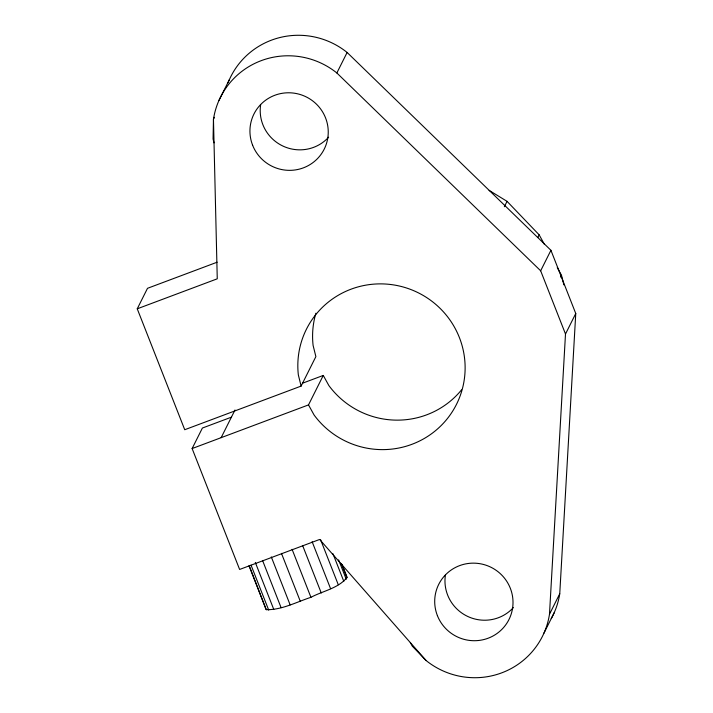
<?xml version="1.0" encoding="UTF-8"?>
<svg xmlns="http://www.w3.org/2000/svg" width="713" height="713" viewBox="0 0 713 713"><rect width="100%" height="100%" fill="white"/><g stroke="black" fill="none" stroke-linecap="round" stroke-linejoin="round"><path stroke-width="1.07" d="M410.323 642.591L412.257 646.094L426.089 660.532A76.728 75.542 26.6 0 0 549.482 614.258L565.498 334.014L575.756 313.515L550.926 250.299L347.124 52.468A76.728 75.542 26.6 0 0 228.017 82.833M551.265 618.581A76.728 75.542 26.6 0 0 559.75 593.76L575.756 313.515M342.267 564.99L347.088 577.254C338.898 588.207 322.686 590.997 310.939 597.316C296.421 602.057 281.733 610.07 266.216 609.677L249.461 566.22M219.016 100.31L229.283 79.811M214.444 117.288L213.463 119.24L213.071 139.008L214.025 142.876M315.886 313.23A83.911 82.61 26.6 0 0 313.096 345.413L315.877 356.607L301.118 386.089L184.738 429.725L137.244 308.809L147.502 288.31L217.135 262.206M137.244 308.809L217.26 278.81L213.463 119.24A76.728 75.542 26.6 0 1 336.857 72.976L347.124 52.468M426.089 660.532L319.647 539.456L239.621 569.455L192.127 448.548L202.394 428.041L231.413 417.167M221.146 437.666L235.005 409.984M192.127 448.548L308.506 404.904L323.265 375.43L328.871 385.564A83.911 82.61 26.6 0 0 461.578 389.824M504.358 206.725L507.059 201.342L489.118 190.38M537.798 237.527L539.153 234.827L507.059 201.342M565.498 334.014L540.659 270.797L550.926 250.299M560.614 277.099L561.505 275.298L557.254 267.589M549.482 614.258L559.75 593.76M543.93 633.189L554.197 612.69M302.472 383.229L323.265 375.43M336.857 72.976L540.659 270.797M539.153 234.827L544.474 244.461M308.506 404.904L314.103 415.037A83.911 82.61 26.6 0 0 451.115 413.522A83.911 82.61 26.6 0 0 401.205 286.466A83.911 82.61 26.6 0 0 298.337 374.895L301.118 386.089M341.375 563.502L346.99 577.806M338.622 559.874L346.251 579.286M332.98 553.769L343.809 581.345M320.618 539.777L338.274 584.722M312.125 541.702L330.582 588.688M302.802 545.998L321.26 592.984M292.08 549.304L310.939 597.316M281.466 553.368L300.325 601.38M271.288 556.889L290.146 604.9M262.634 560.659L281.091 607.645M255.316 562.441L273.774 609.428M251.047 565.168L268.703 610.114M248.962 565.748L266.216 609.677M561.505 275.298L563.885 284.879M513.387 607.565A39.277 38.662 26.6 0 1 467.496 616.344A39.277 38.662 26.6 0 1 445.411 575.124M328.622 137.19A39.277 38.662 26.6 0 1 282.731 145.969A39.277 38.662 26.6 0 1 260.646 104.758M252.625 145.238A39.277 38.662 26.6 0 0 319.674 156.165A39.277 38.662 26.6 0 0 294.977 93.296A39.277 38.662 26.6 0 0 252.625 145.238M437.39 615.604A39.277 38.662 26.6 0 0 504.439 626.531A39.277 38.662 26.6 0 0 479.742 563.662A39.277 38.662 26.6 0 0 437.39 615.604"/></g></svg>
